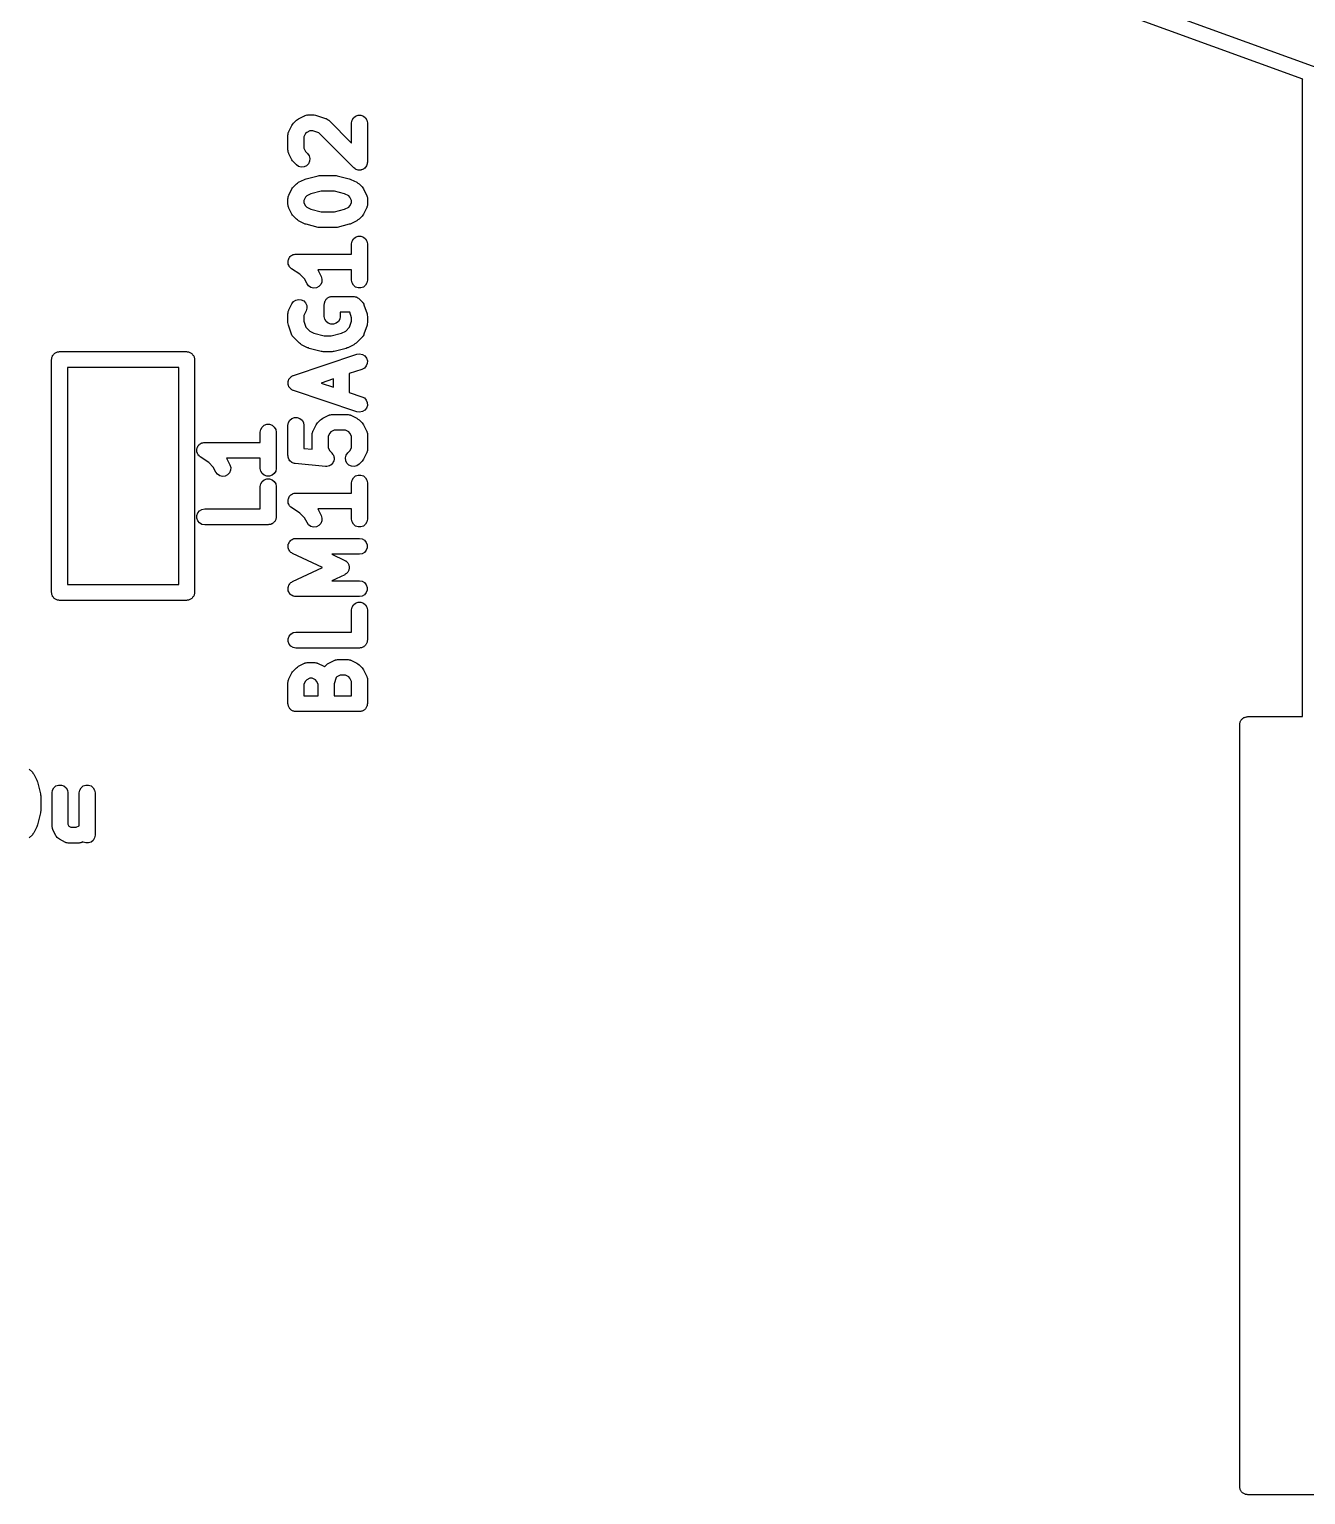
# Model space of a CAD drawing. Extents: x 103.2 to 159.1, y -150.7 to -109.
# Drawn here: x 127.15 to 139.21, y -150.5 to -136.66 of the extents above; entities that cross this region are included whole.
import ezdxf

# ---------------------------------------------------------------- set-up
doc = ezdxf.new("R2010")
doc.units = 0
doc.header["$MEASUREMENT"] = 0
doc.layers.add('BLACK', color=7, linetype='CONTINUOUS')

msp = doc.modelspace()

# ---------------------------------------------------------------- linework, layer by layer
at = {"layer": 'Black'}
for p, q in [((136.466, -135.985), (139.451, -137.071)), ((139.179, -137.13), (136.392, -136.115)), ((139.177, -137.146), (139.178, -137.14)), ((139.177, -143.146), (139.177, -137.146)), ((139.178, -137.133), (139.179, -137.13)), ((139.178, -137.14), (139.178, -137.133)), ((129.604, -137.624), (129.633, -137.566)), ((129.633, -137.566), (129.64, -137.557)), ((129.64, -137.557), (129.647, -137.547)), ((129.647, -137.547), (129.676, -137.518)), ((129.676, -137.518), (129.685, -137.512)), ((129.685, -137.512), (129.695, -137.504)), ((129.695, -137.504), (129.752, -137.476)), ((129.752, -137.476), (129.756, -137.475)), ((129.756, -137.475), (129.76, -137.472)), ((129.76, -137.472), (129.769, -137.471)), ((129.769, -137.471), (129.777, -137.468)), ((129.777, -137.468), (129.781, -137.469)), ((129.781, -137.469), (129.786, -137.468)), ((129.786, -137.468), (129.843, -137.468)), ((129.843, -137.468), (129.855, -137.47)), ((129.855, -137.47), (129.867, -137.472)), ((129.867, -137.472), (129.952, -137.5)), ((129.952, -137.5), (129.956, -137.502)), ((129.956, -137.502), (129.96, -137.503)), ((129.96, -137.503), (129.967, -137.508)), ((129.967, -137.508), (129.975, -137.513)), ((129.975, -137.513), (129.978, -137.516)), ((129.978, -137.516), (129.982, -137.518)), ((129.982, -137.518), (130.196, -137.733)), ((130.196, -137.543), (130.201, -137.517)), ((130.196, -137.733), (130.196, -137.543)), ((130.201, -137.517), (130.214, -137.495)), ((130.214, -137.495), (130.234, -137.478)), ((130.234, -137.478), (130.258, -137.469)), ((130.258, -137.469), (130.284, -137.469)), ((130.284, -137.469), (130.309, -137.478)), ((130.309, -137.478), (130.329, -137.495)), ((130.329, -137.495), (130.342, -137.517)), ((130.342, -137.517), (130.346, -137.543)), ((130.346, -137.543), (130.346, -137.914)), ((129.596, -137.657), (129.597, -137.653)), ((129.596, -137.8), (129.596, -137.657)), ((129.597, -137.649), (129.599, -137.64)), ((129.597, -137.653), (129.597, -137.649)), ((129.599, -137.64), (129.601, -137.631)), ((129.601, -137.631), (129.603, -137.628)), ((129.603, -137.628), (129.604, -137.624)), ((129.762, -137.644), (129.746, -137.675)), ((129.746, -137.675), (129.746, -137.782)), ((129.773, -137.633), (129.762, -137.644)), ((129.803, -137.618), (129.773, -137.633)), ((129.831, -137.618), (129.803, -137.618)), ((129.888, -137.637), (129.831, -137.618)), ((130.218, -137.967), (129.888, -137.637)), ((129.597, -137.804), (129.596, -137.8)), ((129.597, -137.809), (129.597, -137.804)), ((129.599, -137.817), (129.597, -137.809)), ((129.601, -137.826), (129.599, -137.817)), ((129.603, -137.829), (129.601, -137.826)), ((129.604, -137.834), (129.603, -137.829)), ((129.633, -137.891), (129.604, -137.834)), ((129.746, -137.782), (129.762, -137.813)), ((129.762, -137.813), (129.782, -137.833)), ((129.782, -137.833), (129.797, -137.854)), ((129.797, -137.854), (129.803, -137.879)), ((129.64, -137.9), (129.633, -137.891)), ((129.647, -137.91), (129.64, -137.9)), ((129.676, -137.939), (129.647, -137.91)), ((129.697, -137.954), (129.676, -137.939)), ((129.722, -137.96), (129.697, -137.954)), ((129.748, -137.958), (129.722, -137.96)), ((129.772, -137.947), (129.748, -137.958)), ((129.79, -137.929), (129.772, -137.947)), ((129.801, -137.905), (129.79, -137.929)), ((129.803, -137.879), (129.801, -137.905)), ((130.226, -137.973), (130.218, -137.967)), ((130.234, -137.979), (130.226, -137.973)), ((130.237, -137.98), (130.234, -137.979)), ((130.24, -137.982), (130.237, -137.98)), ((130.249, -137.985), (130.24, -137.982)), ((130.258, -137.988), (130.249, -137.985)), ((130.262, -137.988), (130.258, -137.988)), ((130.265, -137.989), (130.262, -137.988)), ((130.275, -137.988), (130.265, -137.989)), ((130.284, -137.988), (130.275, -137.988)), ((130.288, -137.987), (130.284, -137.988)), ((130.291, -137.987), (130.288, -137.987)), ((130.3, -137.983), (130.291, -137.987)), ((130.309, -137.979), (130.3, -137.983)), ((130.311, -137.977), (130.309, -137.979)), ((130.314, -137.976), (130.311, -137.977)), ((130.321, -137.969), (130.314, -137.976)), ((130.329, -137.962), (130.321, -137.969)), ((130.331, -137.96), (130.329, -137.962)), ((130.333, -137.957), (130.331, -137.96)), ((130.337, -137.948), (130.333, -137.957)), ((130.342, -137.94), (130.337, -137.948)), ((130.344, -137.934), (130.342, -137.937)), ((130.342, -137.937), (130.342, -137.94)), ((130.345, -137.924), (130.344, -137.934)), ((130.346, -137.914), (130.345, -137.924)), ((129.647, -138.147), (129.676, -138.118)), ((129.676, -138.118), (129.685, -138.112)), ((129.685, -138.112), (129.695, -138.104)), ((129.695, -138.104), (129.752, -138.076)), ((129.752, -138.076), (129.76, -138.073)), ((129.76, -138.073), (129.768, -138.07)), ((129.768, -138.07), (129.882, -138.042)), ((129.882, -138.042), (129.891, -138.041)), ((129.891, -138.041), (129.9, -138.039)), ((129.9, -138.039), (130.043, -138.039)), ((130.043, -138.039), (130.052, -138.041)), ((130.052, -138.041), (130.061, -138.042)), ((130.061, -138.042), (130.175, -138.07)), ((130.175, -138.07), (130.183, -138.073)), ((130.183, -138.073), (130.191, -138.076)), ((130.191, -138.076), (130.248, -138.104)), ((130.248, -138.104), (130.257, -138.112)), ((130.257, -138.112), (130.267, -138.118)), ((130.267, -138.118), (130.296, -138.147)), ((129.596, -138.257), (129.597, -138.253)), ((129.596, -138.314), (129.596, -138.257)), ((129.597, -138.249), (129.599, -138.24)), ((129.597, -138.253), (129.597, -138.249)), ((129.599, -138.24), (129.601, -138.231)), ((129.601, -138.231), (129.603, -138.228)), ((129.603, -138.228), (129.604, -138.224)), ((129.604, -138.224), (129.633, -138.166)), ((129.633, -138.166), (129.64, -138.157)), ((129.64, -138.157), (129.647, -138.147)), ((129.762, -138.244), (129.746, -138.275)), ((129.746, -138.275), (129.746, -138.297)), ((129.773, -138.233), (129.762, -138.244)), ((129.812, -138.214), (129.773, -138.233)), ((129.909, -138.189), (129.812, -138.214)), ((130.034, -138.189), (129.909, -138.189)), ((130.131, -138.214), (130.034, -138.189)), ((130.17, -138.233), (130.131, -138.214)), ((130.181, -138.244), (130.17, -138.233)), ((130.196, -138.275), (130.181, -138.244)), ((130.196, -138.297), (130.196, -138.275)), ((130.296, -138.147), (130.303, -138.157)), ((130.303, -138.157), (130.31, -138.166)), ((130.31, -138.166), (130.339, -138.224)), ((130.339, -138.224), (130.34, -138.228)), ((130.34, -138.228), (130.342, -138.231)), ((130.342, -138.231), (130.343, -138.24)), ((130.343, -138.24), (130.346, -138.249)), ((130.346, -138.249), (130.346, -138.253)), ((130.346, -138.253), (130.346, -138.257)), ((130.346, -138.257), (130.346, -138.314)), ((129.597, -138.319), (129.596, -138.314)), ((129.597, -138.323), (129.597, -138.319)), ((129.599, -138.331), (129.597, -138.323)), ((129.601, -138.34), (129.599, -138.331)), ((129.603, -138.344), (129.601, -138.34)), ((129.604, -138.348), (129.603, -138.344)), ((129.633, -138.405), (129.604, -138.348)), ((129.64, -138.415), (129.633, -138.405)), ((129.647, -138.424), (129.64, -138.415)), ((129.746, -138.297), (129.762, -138.327)), ((129.762, -138.327), (129.773, -138.338)), ((129.773, -138.338), (129.812, -138.358)), ((129.812, -138.358), (129.909, -138.382)), ((129.909, -138.382), (130.034, -138.382)), ((130.034, -138.382), (130.131, -138.358)), ((130.131, -138.358), (130.17, -138.338)), ((130.17, -138.338), (130.181, -138.327)), ((130.181, -138.327), (130.196, -138.297)), ((130.303, -138.415), (130.296, -138.424)), ((130.31, -138.405), (130.303, -138.415)), ((130.339, -138.348), (130.31, -138.405)), ((130.34, -138.344), (130.339, -138.348)), ((130.342, -138.34), (130.34, -138.344)), ((130.343, -138.331), (130.342, -138.34)), ((130.346, -138.323), (130.343, -138.331)), ((130.346, -138.314), (130.346, -138.319)), ((130.346, -138.319), (130.346, -138.323)), ((129.676, -138.453), (129.647, -138.424)), ((129.685, -138.46), (129.676, -138.453)), ((129.695, -138.467), (129.685, -138.46)), ((129.752, -138.496), (129.695, -138.467)), ((129.76, -138.498), (129.752, -138.496)), ((129.768, -138.501), (129.76, -138.498)), ((129.882, -138.53), (129.768, -138.501)), ((129.891, -138.531), (129.882, -138.53)), ((129.9, -138.532), (129.891, -138.531)), ((130.043, -138.532), (129.9, -138.532)), ((130.052, -138.531), (130.043, -138.532)), ((130.061, -138.53), (130.052, -138.531)), ((130.175, -138.501), (130.061, -138.53)), ((130.183, -138.498), (130.175, -138.501)), ((130.191, -138.496), (130.183, -138.498)), ((130.248, -138.467), (130.191, -138.496)), ((130.257, -138.46), (130.248, -138.467)), ((130.267, -138.453), (130.257, -138.46)), ((130.296, -138.424), (130.267, -138.453)), ((130.196, -138.686), (130.201, -138.66)), ((130.196, -138.782), (130.196, -138.686)), ((130.201, -138.66), (130.214, -138.638)), ((130.214, -138.638), (130.234, -138.621)), ((130.234, -138.621), (130.258, -138.612)), ((130.258, -138.612), (130.284, -138.612)), ((130.284, -138.612), (130.309, -138.621)), ((130.309, -138.621), (130.329, -138.638)), ((130.329, -138.638), (130.342, -138.66)), ((130.342, -138.66), (130.346, -138.686)), ((130.346, -138.686), (130.346, -139.029)), ((129.598, -138.844), (129.601, -138.836)), ((129.601, -138.836), (129.603, -138.827)), ((129.603, -138.827), (129.605, -138.824)), ((129.605, -138.824), (129.606, -138.82)), ((129.606, -138.82), (129.612, -138.813)), ((129.612, -138.813), (129.617, -138.805)), ((129.617, -138.805), (129.621, -138.803)), ((129.621, -138.803), (129.623, -138.8)), ((129.623, -138.8), (129.631, -138.795)), ((129.631, -138.795), (129.638, -138.79)), ((129.638, -138.79), (129.642, -138.789)), ((129.642, -138.789), (129.646, -138.787)), ((129.646, -138.787), (129.655, -138.785)), ((129.655, -138.785), (129.663, -138.783)), ((129.663, -138.783), (129.667, -138.783)), ((129.667, -138.783), (129.671, -138.782)), ((129.671, -138.782), (130.196, -138.782)), ((129.597, -138.852), (129.598, -138.848)), ((129.598, -138.861), (129.597, -138.852)), ((129.598, -138.848), (129.598, -138.844)), ((129.598, -138.87), (129.598, -138.861)), ((129.599, -138.874), (129.598, -138.87)), ((129.599, -138.878), (129.599, -138.874)), ((129.603, -138.886), (129.599, -138.878)), ((129.606, -138.895), (129.603, -138.886)), ((129.609, -138.898), (129.606, -138.895)), ((129.611, -138.902), (129.609, -138.898)), ((129.617, -138.908), (129.611, -138.902)), ((129.623, -138.915), (129.617, -138.908)), ((129.627, -138.917), (129.623, -138.915)), ((129.63, -138.92), (129.627, -138.917)), ((129.709, -138.973), (129.63, -138.92)), ((129.753, -139.016), (129.709, -138.973)), ((130.196, -138.932), (129.877, -138.932)), ((129.877, -138.932), (129.881, -138.938)), ((129.881, -138.938), (129.91, -138.995)), ((130.196, -139.029), (130.196, -138.932)), ((129.776, -139.062), (129.753, -139.016)), ((129.791, -139.083), (129.776, -139.062)), ((129.813, -139.097), (129.791, -139.083)), ((129.838, -139.103), (129.813, -139.097)), ((129.864, -139.1), (129.838, -139.103)), ((129.888, -139.089), (129.864, -139.1)), ((129.905, -139.07), (129.888, -139.089)), ((129.916, -139.046), (129.905, -139.07)), ((129.91, -138.995), (129.917, -139.02)), ((129.917, -139.02), (129.916, -139.046)), ((130.201, -139.054), (130.196, -139.029)), ((130.214, -139.077), (130.201, -139.054)), ((130.234, -139.094), (130.214, -139.077)), ((130.258, -139.102), (130.234, -139.094)), ((130.284, -139.102), (130.258, -139.102)), ((130.309, -139.094), (130.284, -139.102)), ((130.329, -139.077), (130.309, -139.094)), ((130.342, -139.054), (130.329, -139.077)), ((130.346, -139.029), (130.342, -139.054)), ((129.604, -139.309), (129.633, -139.252)), ((129.633, -139.252), (129.648, -139.231)), ((129.648, -139.231), (129.67, -139.217)), ((129.67, -139.217), (129.696, -139.211)), ((129.696, -139.211), (129.721, -139.214)), ((129.721, -139.214), (129.745, -139.225)), ((129.745, -139.225), (129.763, -139.244)), ((129.763, -139.244), (129.773, -139.268)), ((129.939, -139.257), (129.94, -139.251)), ((129.94, -139.244), (129.943, -139.238)), ((129.94, -139.251), (129.94, -139.244)), ((129.943, -139.238), (129.944, -139.231)), ((129.944, -139.231), (129.947, -139.226)), ((129.947, -139.226), (129.949, -139.22)), ((129.949, -139.22), (129.954, -139.215)), ((129.954, -139.215), (129.957, -139.209)), ((129.957, -139.209), (129.962, -139.205)), ((129.962, -139.205), (129.966, -139.2)), ((129.966, -139.2), (129.972, -139.196)), ((129.972, -139.196), (129.977, -139.192)), ((129.977, -139.192), (129.983, -139.19)), ((129.983, -139.19), (129.989, -139.187)), ((129.989, -139.187), (129.995, -139.186)), ((129.995, -139.186), (130.001, -139.183)), ((130.001, -139.183), (130.008, -139.183)), ((130.008, -139.183), (130.014, -139.182)), ((130.014, -139.182), (130.214, -139.182)), ((130.214, -139.182), (130.218, -139.183)), ((130.218, -139.183), (130.221, -139.182)), ((130.221, -139.182), (130.23, -139.185)), ((130.23, -139.185), (130.24, -139.187)), ((130.24, -139.187), (130.243, -139.188)), ((130.243, -139.188), (130.246, -139.189)), ((130.246, -139.189), (130.254, -139.195)), ((130.254, -139.195), (130.262, -139.2)), ((130.262, -139.2), (130.265, -139.202)), ((130.265, -139.202), (130.267, -139.204)), ((130.267, -139.204), (130.296, -139.233)), ((130.296, -139.233), (130.298, -139.236)), ((130.298, -139.236), (130.302, -139.239)), ((130.302, -139.239), (130.306, -139.247)), ((130.306, -139.247), (130.311, -139.254)), ((129.596, -139.343), (129.597, -139.339)), ((129.596, -139.429), (129.596, -139.343)), ((129.597, -139.334), (129.599, -139.326)), ((129.597, -139.339), (129.597, -139.334)), ((129.599, -139.326), (129.601, -139.317)), ((129.601, -139.317), (129.603, -139.313)), ((129.603, -139.313), (129.604, -139.309)), ((129.767, -139.319), (129.746, -139.361)), ((129.746, -139.361), (129.746, -139.416)), ((129.775, -139.294), (129.767, -139.319)), ((129.773, -139.268), (129.775, -139.294)), ((129.939, -139.371), (129.939, -139.257)), ((129.944, -139.397), (129.939, -139.371)), ((130.089, -139.371), (130.085, -139.397)), ((130.179, -139.332), (130.089, -139.332)), ((130.089, -139.332), (130.089, -139.371)), ((130.196, -139.384), (130.179, -139.332)), ((130.196, -139.416), (130.196, -139.384)), ((130.311, -139.254), (130.312, -139.258)), ((130.312, -139.258), (130.314, -139.262)), ((130.314, -139.262), (130.343, -139.348)), ((130.343, -139.348), (130.344, -139.36)), ((130.344, -139.36), (130.346, -139.371)), ((130.346, -139.371), (130.346, -139.429)), ((129.599, -139.44), (129.596, -139.429)), ((129.6, -139.452), (129.599, -139.44)), ((129.629, -139.538), (129.6, -139.452)), ((129.746, -139.416), (129.766, -139.474)), ((129.766, -139.474), (129.802, -139.51)), ((129.802, -139.51), (129.84, -139.529)), ((129.84, -139.529), (129.938, -139.554)), ((129.957, -139.42), (129.944, -139.397)), ((129.977, -139.436), (129.957, -139.42)), ((130.001, -139.445), (129.977, -139.436)), ((130.027, -139.445), (130.001, -139.445)), ((130.005, -139.554), (130.102, -139.529)), ((130.052, -139.436), (130.027, -139.445)), ((130.072, -139.42), (130.052, -139.436)), ((130.085, -139.397), (130.072, -139.42)), ((130.102, -139.529), (130.141, -139.51)), ((130.141, -139.51), (130.177, -139.474)), ((130.177, -139.474), (130.196, -139.416)), ((130.343, -139.452), (130.314, -139.538)), ((130.344, -139.44), (130.343, -139.452)), ((130.346, -139.429), (130.344, -139.44)), ((129.631, -139.542), (129.629, -139.538)), ((129.632, -139.546), (129.631, -139.542)), ((129.637, -139.553), (129.632, -139.546)), ((129.641, -139.561), (129.637, -139.553)), ((129.644, -139.564), (129.641, -139.561)), ((129.647, -139.567), (129.644, -139.564)), ((129.704, -139.624), (129.647, -139.567)), ((129.714, -139.631), (129.704, -139.624)), ((129.724, -139.639), (129.714, -139.631)), ((129.781, -139.667), (129.724, -139.639)), ((129.789, -139.669), (129.781, -139.667)), ((129.938, -139.554), (130.005, -139.554)), ((130.162, -139.667), (130.154, -139.669)), ((130.219, -139.639), (130.162, -139.667)), ((130.229, -139.631), (130.219, -139.639)), ((130.239, -139.624), (130.229, -139.631)), ((130.296, -139.567), (130.239, -139.624)), ((130.298, -139.564), (130.296, -139.567)), ((130.302, -139.561), (130.298, -139.564)), ((130.306, -139.553), (130.302, -139.561)), ((130.311, -139.546), (130.306, -139.553)), ((130.312, -139.542), (130.311, -139.546)), ((130.314, -139.538), (130.312, -139.542)), ((127.363, -139.778), (127.365, -139.772)), ((127.363, -141.978), (127.363, -139.778)), ((127.365, -139.765), (127.367, -139.759)), ((127.365, -139.772), (127.365, -139.765)), ((127.367, -139.759), (127.368, -139.753)), ((127.368, -139.753), (127.371, -139.747)), ((127.371, -139.747), (127.374, -139.741)), ((127.374, -139.741), (127.378, -139.736)), ((127.378, -139.736), (127.381, -139.73)), ((127.381, -139.73), (127.386, -139.726)), ((127.386, -139.726), (127.39, -139.721)), ((127.39, -139.721), (127.396, -139.718)), ((127.396, -139.718), (127.401, -139.714)), ((127.401, -139.714), (127.407, -139.711)), ((127.407, -139.711), (127.413, -139.708)), ((127.413, -139.708), (127.419, -139.707)), ((127.419, -139.707), (127.425, -139.705)), ((127.425, -139.705), (127.432, -139.705)), ((127.432, -139.705), (127.438, -139.703)), ((127.438, -139.703), (128.638, -139.703)), ((128.638, -139.703), (128.645, -139.705)), ((128.645, -139.705), (128.652, -139.705)), ((128.652, -139.705), (128.658, -139.707)), ((128.658, -139.707), (128.664, -139.708)), ((128.664, -139.708), (128.67, -139.711)), ((128.67, -139.711), (128.676, -139.714)), ((128.676, -139.714), (128.681, -139.718)), ((128.681, -139.718), (128.687, -139.721)), ((128.687, -139.721), (128.691, -139.726)), ((128.691, -139.726), (128.696, -139.73)), ((128.696, -139.73), (128.699, -139.736)), ((128.699, -139.736), (128.703, -139.741)), ((128.703, -139.741), (128.706, -139.747)), ((128.706, -139.747), (128.709, -139.753)), ((128.709, -139.753), (128.71, -139.759)), ((128.71, -139.759), (128.712, -139.765)), ((128.712, -139.765), (128.712, -139.772)), ((128.712, -139.772), (128.713, -139.778)), ((128.713, -139.778), (128.713, -141.978)), ((129.648, -139.929), (130.248, -139.729)), ((129.796, -139.673), (129.789, -139.669)), ((129.91, -139.701), (129.796, -139.673)), ((129.92, -139.702), (129.91, -139.701)), ((129.929, -139.704), (129.92, -139.702)), ((130.014, -139.704), (129.929, -139.704)), ((130.023, -139.702), (130.014, -139.704)), ((130.032, -139.701), (130.023, -139.702)), ((130.147, -139.673), (130.032, -139.701)), ((130.154, -139.669), (130.147, -139.673)), ((130.248, -139.729), (130.273, -139.725)), ((130.273, -139.725), (130.299, -139.73)), ((130.299, -139.73), (130.321, -139.744)), ((130.321, -139.744), (130.337, -139.764)), ((130.337, -139.764), (130.346, -139.789)), ((130.346, -139.789), (130.345, -139.815)), ((127.513, -139.853), (127.513, -141.903)), ((128.564, -139.853), (127.513, -139.853)), ((128.564, -141.903), (128.564, -139.853)), ((129.615, -139.953), (129.622, -139.944)), ((129.622, -139.944), (129.623, -139.943)), ((129.623, -139.943), (129.625, -139.941)), ((129.625, -139.941), (129.634, -139.936)), ((129.634, -139.936), (129.644, -139.93)), ((129.644, -139.93), (129.646, -139.93)), ((129.646, -139.93), (129.648, -139.929)), ((130.295, -139.871), (130.175, -139.911)), ((130.175, -139.911), (130.175, -140.089)), ((130.318, -139.859), (130.295, -139.871)), ((130.335, -139.839), (130.318, -139.859)), ((130.345, -139.815), (130.335, -139.839)), ((129.597, -139.989), (129.598, -139.987)), ((129.598, -140), (129.597, -139.989)), ((129.597, -140.011), (129.598, -140)), ((129.598, -140.013), (129.597, -140.011)), ((129.598, -139.985), (129.602, -139.975)), ((129.598, -139.987), (129.598, -139.985)), ((129.598, -140.015), (129.598, -140.013)), ((129.602, -140.025), (129.598, -140.015)), ((129.602, -139.975), (129.605, -139.964)), ((129.605, -140.036), (129.602, -140.025)), ((129.605, -139.964), (129.607, -139.963)), ((129.607, -140.037), (129.605, -140.036)), ((129.607, -139.963), (129.608, -139.961)), ((129.608, -140.039), (129.607, -140.037)), ((129.608, -139.961), (129.615, -139.953)), ((129.615, -140.047), (129.608, -140.039)), ((129.622, -140.056), (129.615, -140.047)), ((129.623, -140.057), (129.622, -140.056)), ((129.625, -140.059), (129.623, -140.057)), ((129.634, -140.064), (129.625, -140.059)), ((129.644, -140.07), (129.634, -140.064)), ((129.646, -140.07), (129.644, -140.07)), ((129.648, -140.071), (129.646, -140.07)), ((130.248, -140.271), (129.648, -140.071)), ((130.025, -139.961), (129.909, -140)), ((129.909, -140), (130.025, -140.039)), ((130.025, -140.039), (130.025, -139.961)), ((130.175, -140.089), (130.295, -140.129)), ((130.295, -140.129), (130.318, -140.141)), ((130.318, -140.141), (130.335, -140.161)), ((130.335, -140.161), (130.345, -140.185)), ((130.346, -140.211), (130.337, -140.236)), ((130.345, -140.185), (130.346, -140.211)), ((129.601, -140.374), (129.614, -140.352)), ((129.614, -140.352), (129.634, -140.335)), ((129.634, -140.335), (129.658, -140.326)), ((129.658, -140.326), (129.684, -140.326)), ((129.684, -140.326), (129.709, -140.335)), ((129.709, -140.335), (129.729, -140.352)), ((129.729, -140.352), (129.742, -140.374)), ((129.876, -140.376), (129.904, -140.347)), ((129.904, -140.347), (129.914, -140.34)), ((129.914, -140.34), (129.924, -140.333)), ((129.924, -140.333), (129.981, -140.304)), ((129.981, -140.304), (129.985, -140.303)), ((129.985, -140.303), (129.989, -140.301)), ((129.989, -140.301), (129.997, -140.299)), ((129.997, -140.299), (130.006, -140.297)), ((130.006, -140.297), (130.01, -140.297)), ((130.01, -140.297), (130.014, -140.296)), ((130.014, -140.296), (130.157, -140.296)), ((130.157, -140.296), (130.161, -140.297)), ((130.161, -140.297), (130.166, -140.297)), ((130.166, -140.297), (130.174, -140.299)), ((130.174, -140.299), (130.183, -140.301)), ((130.183, -140.301), (130.187, -140.303)), ((130.187, -140.303), (130.191, -140.304)), ((130.191, -140.304), (130.248, -140.333)), ((130.273, -140.275), (130.248, -140.271)), ((130.248, -140.333), (130.257, -140.34)), ((130.257, -140.34), (130.267, -140.347)), ((130.267, -140.347), (130.296, -140.376)), ((130.299, -140.27), (130.273, -140.275)), ((130.321, -140.256), (130.299, -140.27)), ((130.337, -140.236), (130.321, -140.256)), ((129.335, -140.464), (129.339, -140.439)), ((129.335, -140.561), (129.335, -140.464)), ((129.339, -140.439), (129.352, -140.416)), ((129.352, -140.416), (129.372, -140.399)), ((129.372, -140.399), (129.397, -140.39)), ((129.397, -140.39), (129.423, -140.39)), ((129.423, -140.39), (129.447, -140.399)), ((129.447, -140.399), (129.467, -140.416)), ((129.467, -140.416), (129.48, -140.439)), ((129.48, -140.439), (129.485, -140.464)), ((129.485, -140.464), (129.485, -140.807)), ((129.596, -140.4), (129.601, -140.374)), ((129.596, -140.686), (129.596, -140.4)), ((129.742, -140.374), (129.746, -140.4)), ((129.746, -140.4), (129.746, -140.618)), ((129.825, -140.477), (129.828, -140.469)), ((129.826, -140.481), (129.825, -140.477)), ((129.825, -140.486), (129.826, -140.481)), ((129.825, -140.626), (129.825, -140.486)), ((129.828, -140.469), (129.83, -140.46)), ((129.83, -140.46), (129.832, -140.456)), ((129.832, -140.456), (129.833, -140.452)), ((129.833, -140.452), (129.861, -140.395)), ((129.861, -140.395), (129.869, -140.385)), ((129.869, -140.385), (129.876, -140.376)), ((129.99, -140.473), (129.975, -140.503)), ((130.002, -140.462), (129.99, -140.473)), ((130.032, -140.446), (130.002, -140.462)), ((130.139, -140.446), (130.032, -140.446)), ((130.17, -140.462), (130.139, -140.446)), ((130.181, -140.473), (130.17, -140.462)), ((130.196, -140.503), (130.181, -140.473)), ((130.296, -140.376), (130.303, -140.385)), ((130.303, -140.385), (130.31, -140.395)), ((130.31, -140.395), (130.339, -140.452)), ((130.339, -140.452), (130.34, -140.456)), ((130.34, -140.456), (130.342, -140.46)), ((130.342, -140.46), (130.343, -140.469)), ((130.343, -140.469), (130.346, -140.477)), ((130.346, -140.477), (130.346, -140.481)), ((130.346, -140.481), (130.346, -140.486)), ((130.346, -140.486), (130.346, -140.629)), ((128.735, -140.631), (128.736, -140.627)), ((128.736, -140.64), (128.735, -140.631)), ((128.736, -140.623), (128.739, -140.614)), ((128.736, -140.627), (128.736, -140.623)), ((128.739, -140.614), (128.741, -140.606)), ((128.741, -140.606), (128.744, -140.602)), ((128.744, -140.602), (128.745, -140.598)), ((128.745, -140.598), (128.751, -140.591)), ((128.751, -140.591), (128.756, -140.584)), ((128.756, -140.584), (128.759, -140.581)), ((128.759, -140.581), (128.762, -140.578)), ((128.762, -140.578), (128.769, -140.574)), ((128.769, -140.574), (128.777, -140.568)), ((128.777, -140.568), (128.781, -140.567)), ((128.781, -140.567), (128.784, -140.565)), ((128.784, -140.565), (128.793, -140.564)), ((128.793, -140.564), (128.802, -140.561)), ((128.802, -140.561), (128.806, -140.561)), ((128.806, -140.561), (128.81, -140.561)), ((128.81, -140.561), (129.335, -140.561)), ((129.746, -140.618), (129.825, -140.626)), ((129.975, -140.503), (129.975, -140.611)), ((129.975, -140.611), (129.99, -140.641)), ((130.181, -140.641), (130.196, -140.611)), ((130.196, -140.611), (130.196, -140.503)), ((130.346, -140.629), (130.346, -140.633)), ((130.346, -140.633), (130.346, -140.637)), ((128.736, -140.649), (128.736, -140.64)), ((128.737, -140.653), (128.736, -140.649)), ((128.738, -140.657), (128.737, -140.653)), ((128.742, -140.665), (128.738, -140.657)), ((128.745, -140.673), (128.742, -140.665)), ((128.748, -140.676), (128.745, -140.673)), ((128.749, -140.68), (128.748, -140.676)), ((128.756, -140.686), (128.749, -140.68)), ((128.762, -140.693), (128.756, -140.686)), ((128.765, -140.695), (128.762, -140.693)), ((128.768, -140.698), (128.765, -140.695)), ((128.848, -140.751), (128.768, -140.698)), ((128.891, -140.794), (128.848, -140.751)), ((129.335, -140.711), (129.016, -140.711)), ((129.016, -140.711), (129.02, -140.716)), ((129.02, -140.716), (129.048, -140.774)), ((129.048, -140.774), (129.056, -140.798)), ((129.335, -140.807), (129.335, -140.711)), ((129.597, -140.689), (129.596, -140.686)), ((129.597, -140.691), (129.597, -140.689)), ((129.599, -140.701), (129.597, -140.691)), ((129.601, -140.711), (129.599, -140.701)), ((129.602, -140.714), (129.601, -140.711)), ((129.603, -140.717), (129.602, -140.714)), ((129.609, -140.725), (129.603, -140.717)), ((129.614, -140.734), (129.609, -140.725)), ((129.616, -140.736), (129.614, -140.734)), ((129.618, -140.738), (129.616, -140.736)), ((129.626, -140.744), (129.618, -140.738)), ((129.634, -140.751), (129.626, -140.744)), ((129.637, -140.752), (129.634, -140.751)), ((129.639, -140.753), (129.637, -140.752)), ((129.649, -140.756), (129.639, -140.753)), ((129.658, -140.76), (129.649, -140.756)), ((129.661, -140.76), (129.658, -140.76)), ((129.664, -140.76), (129.661, -140.76)), ((129.95, -140.789), (129.664, -140.76)), ((129.99, -140.641), (130.01, -140.661)), ((130.009, -140.767), (130, -140.776)), ((130.018, -140.758), (130.009, -140.767)), ((130.01, -140.661), (130.01, -140.662)), ((130.01, -140.662), (130.011, -140.662)), ((130.011, -140.662), (130.018, -140.672)), ((130.018, -140.672), (130.025, -140.683)), ((130.019, -140.757), (130.018, -140.758)), ((130.018, -140.758), (130.018, -140.758)), ((130.024, -140.746), (130.019, -140.757)), ((130.029, -140.735), (130.024, -140.746)), ((130.025, -140.683), (130.025, -140.683)), ((130.025, -140.683), (130.026, -140.683)), ((130.026, -140.683), (130.029, -140.696)), ((130.029, -140.696), (130.032, -140.708)), ((130.03, -140.734), (130.029, -140.734)), ((130.029, -140.734), (130.029, -140.735)), ((130.031, -140.721), (130.03, -140.734)), ((130.032, -140.709), (130.031, -140.721)), ((130.032, -140.708), (130.032, -140.708)), ((130.032, -140.708), (130.032, -140.709)), ((130.14, -140.708), (130.146, -140.683)), ((130.142, -140.734), (130.14, -140.708)), ((130.153, -140.757), (130.142, -140.734)), ((130.146, -140.683), (130.161, -140.661)), ((130.171, -140.776), (130.153, -140.757)), ((130.161, -140.661), (130.181, -140.641)), ((130.267, -140.767), (130.246, -140.782)), ((130.296, -140.739), (130.267, -140.767)), ((130.303, -140.729), (130.296, -140.739)), ((130.31, -140.719), (130.303, -140.729)), ((130.339, -140.662), (130.31, -140.719)), ((130.34, -140.658), (130.339, -140.662)), ((130.342, -140.654), (130.34, -140.658)), ((130.343, -140.646), (130.342, -140.654)), ((130.346, -140.637), (130.343, -140.646)), ((128.914, -140.841), (128.891, -140.794)), ((128.93, -140.862), (128.914, -140.841)), ((128.952, -140.876), (128.93, -140.862)), ((128.977, -140.882), (128.952, -140.876)), ((129.003, -140.879), (128.977, -140.882)), ((129.026, -140.867), (129.003, -140.879)), ((129.044, -140.848), (129.026, -140.867)), ((129.054, -140.824), (129.044, -140.848)), ((129.056, -140.798), (129.054, -140.824)), ((129.339, -140.833), (129.335, -140.807)), ((129.352, -140.855), (129.339, -140.833)), ((129.372, -140.872), (129.352, -140.855)), ((129.397, -140.881), (129.372, -140.872)), ((129.372, -140.914), (129.397, -140.905)), ((129.423, -140.881), (129.397, -140.881)), ((129.397, -140.905), (129.423, -140.905)), ((129.447, -140.872), (129.423, -140.881)), ((129.423, -140.905), (129.447, -140.914)), ((129.467, -140.855), (129.447, -140.872)), ((129.48, -140.833), (129.467, -140.855)), ((129.485, -140.807), (129.48, -140.833)), ((129.951, -140.789), (129.95, -140.789)), ((129.95, -140.789), (129.95, -140.789)), ((129.963, -140.788), (129.951, -140.789)), ((129.976, -140.787), (129.963, -140.788)), ((129.977, -140.787), (129.976, -140.787)), ((129.976, -140.787), (129.976, -140.787)), ((129.988, -140.781), (129.977, -140.787)), ((129.999, -140.776), (129.988, -140.781)), ((130, -140.776), (129.999, -140.776)), ((130, -140.776), (130, -140.776)), ((130.195, -140.787), (130.171, -140.776)), ((130.221, -140.789), (130.195, -140.787)), ((130.201, -140.917), (130.214, -140.895)), ((130.214, -140.895), (130.234, -140.878)), ((130.246, -140.782), (130.221, -140.789)), ((130.234, -140.878), (130.258, -140.869)), ((130.258, -140.869), (130.284, -140.869)), ((130.284, -140.869), (130.309, -140.878)), ((130.309, -140.878), (130.329, -140.895)), ((130.329, -140.895), (130.342, -140.917)), ((129.335, -140.978), (129.339, -140.953)), ((129.335, -141.189), (129.335, -140.978)), ((129.339, -140.953), (129.352, -140.93)), ((129.352, -140.93), (129.372, -140.914)), ((129.447, -140.914), (129.467, -140.93)), ((129.467, -140.93), (129.48, -140.953)), ((129.48, -140.953), (129.485, -140.978)), ((129.485, -140.978), (129.485, -141.264)), ((129.631, -141.052), (129.638, -141.047)), ((129.638, -141.047), (129.642, -141.046)), ((129.642, -141.046), (129.646, -141.044)), ((129.646, -141.044), (129.655, -141.042)), ((129.655, -141.042), (129.663, -141.04)), ((129.663, -141.04), (129.667, -141.04)), ((129.667, -141.04), (129.671, -141.039)), ((129.671, -141.039), (130.196, -141.039)), ((130.196, -140.943), (130.201, -140.917)), ((130.196, -141.039), (130.196, -140.943)), ((130.342, -140.917), (130.346, -140.943)), ((130.346, -140.943), (130.346, -141.286)), ((128.784, -141.194), (128.81, -141.189)), ((128.81, -141.189), (129.335, -141.189)), ((129.597, -141.109), (129.598, -141.105)), ((129.598, -141.118), (129.597, -141.109)), ((129.598, -141.101), (129.601, -141.093)), ((129.598, -141.105), (129.598, -141.101)), ((129.598, -141.127), (129.598, -141.118)), ((129.599, -141.131), (129.598, -141.127)), ((129.599, -141.135), (129.599, -141.131)), ((129.603, -141.143), (129.599, -141.135)), ((129.601, -141.093), (129.603, -141.084)), ((129.603, -141.084), (129.605, -141.081)), ((129.606, -141.152), (129.603, -141.143)), ((129.605, -141.081), (129.606, -141.077)), ((129.606, -141.077), (129.612, -141.07)), ((129.609, -141.155), (129.606, -141.152)), ((129.611, -141.159), (129.609, -141.155)), ((129.617, -141.165), (129.611, -141.159)), ((129.612, -141.07), (129.617, -141.062)), ((129.617, -141.062), (129.621, -141.06)), ((129.623, -141.172), (129.617, -141.165)), ((129.621, -141.06), (129.623, -141.057)), ((129.623, -141.057), (129.631, -141.052)), ((129.627, -141.174), (129.623, -141.172)), ((129.63, -141.177), (129.627, -141.174)), ((129.709, -141.23), (129.63, -141.177)), ((130.196, -141.189), (129.877, -141.189)), ((129.877, -141.189), (129.881, -141.195)), ((130.196, -141.286), (130.196, -141.189)), ((128.736, -141.251), (128.745, -141.227)), ((128.736, -141.277), (128.736, -141.251)), ((128.745, -141.302), (128.736, -141.277)), ((128.745, -141.227), (128.762, -141.207)), ((128.762, -141.322), (128.745, -141.302)), ((128.762, -141.207), (128.784, -141.194)), ((128.784, -141.335), (128.762, -141.322)), ((129.452, -141.325), (129.447, -141.329)), ((129.458, -141.322), (129.452, -141.325)), ((129.462, -141.317), (129.458, -141.322)), ((129.467, -141.312), (129.462, -141.317)), ((129.471, -141.307), (129.467, -141.312)), ((129.475, -141.302), (129.471, -141.307)), ((129.477, -141.296), (129.475, -141.302)), ((129.48, -141.29), (129.477, -141.296)), ((129.482, -141.283), (129.48, -141.29)), ((129.484, -141.277), (129.482, -141.283)), ((129.485, -141.264), (129.484, -141.271)), ((129.484, -141.271), (129.484, -141.277)), ((129.753, -141.273), (129.709, -141.23)), ((129.776, -141.319), (129.753, -141.273)), ((129.791, -141.34), (129.776, -141.319)), ((129.881, -141.195), (129.91, -141.252)), ((129.905, -141.327), (129.888, -141.346)), ((129.916, -141.303), (129.905, -141.327)), ((129.91, -141.252), (129.917, -141.277)), ((129.917, -141.277), (129.916, -141.303)), ((130.201, -141.311), (130.196, -141.286)), ((130.214, -141.334), (130.201, -141.311)), ((130.342, -141.311), (130.329, -141.334)), ((130.346, -141.286), (130.342, -141.311)), ((128.81, -141.339), (128.784, -141.335)), ((129.41, -141.339), (128.81, -141.339)), ((129.416, -141.338), (129.41, -141.339)), ((129.423, -141.338), (129.416, -141.338)), ((129.429, -141.336), (129.423, -141.338)), ((129.436, -141.335), (129.429, -141.336)), ((129.441, -141.331), (129.436, -141.335)), ((129.447, -141.329), (129.441, -141.331)), ((129.813, -141.355), (129.791, -141.34)), ((129.838, -141.361), (129.813, -141.355)), ((129.864, -141.358), (129.838, -141.361)), ((129.888, -141.346), (129.864, -141.358)), ((130.234, -141.351), (130.214, -141.334)), ((130.258, -141.36), (130.234, -141.351)), ((130.284, -141.36), (130.258, -141.36)), ((130.309, -141.351), (130.284, -141.36)), ((130.329, -141.334), (130.309, -141.351)), ((129.597, -141.549), (129.598, -141.54)), ((129.598, -141.553), (129.597, -141.549)), ((129.598, -141.53), (129.599, -141.527)), ((129.598, -141.54), (129.598, -141.53)), ((129.598, -141.556), (129.598, -141.553)), ((129.601, -141.565), (129.598, -141.556)), ((129.599, -141.523), (129.603, -141.515)), ((129.599, -141.527), (129.599, -141.523)), ((129.603, -141.575), (129.601, -141.565)), ((129.603, -141.515), (129.606, -141.505)), ((129.605, -141.577), (129.603, -141.575)), ((129.606, -141.58), (129.605, -141.577)), ((129.606, -141.505), (129.609, -141.503)), ((129.613, -141.588), (129.606, -141.58)), ((129.609, -141.503), (129.61, -141.5)), ((129.61, -141.5), (129.617, -141.493)), ((129.618, -141.596), (129.613, -141.588)), ((129.617, -141.493), (129.623, -141.485)), ((129.621, -141.598), (129.618, -141.596)), ((129.623, -141.6), (129.621, -141.598)), ((129.623, -141.485), (129.626, -141.484)), ((129.632, -141.605), (129.623, -141.6)), ((129.626, -141.484), (129.628, -141.481)), ((129.628, -141.481), (129.637, -141.477)), ((129.64, -141.611), (129.632, -141.605)), ((129.637, -141.477), (129.646, -141.472)), ((129.646, -141.472), (129.649, -141.472)), ((129.649, -141.472), (129.652, -141.47)), ((129.652, -141.47), (129.662, -141.47)), ((129.662, -141.47), (129.671, -141.468)), ((129.671, -141.468), (130.271, -141.468)), ((130.271, -141.468), (130.297, -141.472)), ((130.297, -141.472), (130.32, -141.485)), ((130.32, -141.6), (130.297, -141.613)), ((130.32, -141.485), (130.336, -141.505)), ((130.336, -141.58), (130.32, -141.6)), ((130.336, -141.505), (130.345, -141.53)), ((130.345, -141.556), (130.336, -141.58)), ((130.345, -141.53), (130.345, -141.556)), ((129.923, -141.743), (129.64, -141.611)), ((129.64, -141.875), (129.923, -141.743)), ((130.271, -141.618), (130.009, -141.618)), ((130.009, -141.618), (130.132, -141.675)), ((130.132, -141.675), (130.137, -141.679)), ((130.137, -141.679), (130.143, -141.681)), ((130.143, -141.681), (130.148, -141.686)), ((130.148, -141.686), (130.153, -141.69)), ((130.153, -141.69), (130.157, -141.695)), ((130.157, -141.695), (130.161, -141.7)), ((130.161, -141.7), (130.164, -141.706)), ((130.164, -141.706), (130.168, -141.711)), ((130.168, -141.711), (130.17, -141.717)), ((130.17, -141.717), (130.172, -141.723)), ((130.172, -141.723), (130.173, -141.73)), ((130.173, -141.73), (130.175, -141.736)), ((130.175, -141.736), (130.174, -141.743)), ((130.174, -141.743), (130.175, -141.749)), ((130.297, -141.613), (130.271, -141.618)), ((129.623, -141.885), (129.632, -141.881)), ((129.632, -141.881), (129.64, -141.875)), ((130.132, -141.811), (130.009, -141.868)), ((130.009, -141.868), (130.271, -141.868)), ((130.137, -141.807), (130.132, -141.811)), ((130.143, -141.804), (130.137, -141.807)), ((130.148, -141.8), (130.143, -141.804)), ((130.153, -141.796), (130.148, -141.8)), ((130.157, -141.791), (130.153, -141.796)), ((130.161, -141.786), (130.157, -141.791)), ((130.164, -141.78), (130.161, -141.786)), ((130.168, -141.775), (130.164, -141.78)), ((130.17, -141.768), (130.168, -141.775)), ((130.172, -141.762), (130.17, -141.768)), ((130.173, -141.756), (130.172, -141.762)), ((130.175, -141.749), (130.173, -141.756)), ((130.271, -141.868), (130.297, -141.872)), ((130.297, -141.872), (130.32, -141.885)), ((127.365, -141.985), (127.363, -141.978)), ((127.365, -141.992), (127.365, -141.985)), ((127.367, -141.998), (127.365, -141.992)), ((127.368, -142.004), (127.367, -141.998)), ((127.371, -142.01), (127.368, -142.004)), ((127.374, -142.016), (127.371, -142.01)), ((127.378, -142.021), (127.374, -142.016)), ((127.513, -141.903), (128.564, -141.903)), ((128.703, -142.016), (128.699, -142.021)), ((128.706, -142.01), (128.703, -142.016)), ((128.709, -142.004), (128.706, -142.01)), ((128.71, -141.998), (128.709, -142.004)), ((128.712, -141.992), (128.71, -141.998)), ((128.713, -141.978), (128.712, -141.985)), ((128.712, -141.985), (128.712, -141.992)), ((129.597, -141.936), (129.598, -141.933)), ((129.598, -141.946), (129.597, -141.936)), ((129.598, -141.93), (129.601, -141.921)), ((129.598, -141.933), (129.598, -141.93)), ((129.598, -141.956), (129.598, -141.946)), ((129.599, -141.959), (129.598, -141.956)), ((129.599, -141.962), (129.599, -141.959)), ((129.603, -141.971), (129.599, -141.962)), ((129.601, -141.921), (129.603, -141.911)), ((129.603, -141.911), (129.605, -141.908)), ((129.606, -141.98), (129.603, -141.971)), ((129.605, -141.908), (129.606, -141.905)), ((129.606, -141.905), (129.613, -141.898)), ((129.609, -141.983), (129.606, -141.98)), ((129.61, -141.986), (129.609, -141.983)), ((129.617, -141.993), (129.61, -141.986)), ((129.613, -141.898), (129.618, -141.89)), ((129.623, -142), (129.617, -141.993)), ((129.618, -141.89), (129.621, -141.888)), ((129.621, -141.888), (129.623, -141.885)), ((129.626, -142.002), (129.623, -142)), ((129.628, -142.004), (129.626, -142.002)), ((129.637, -142.008), (129.628, -142.004)), ((129.646, -142.013), (129.637, -142.008)), ((129.649, -142.014), (129.646, -142.013)), ((129.652, -142.015), (129.649, -142.014)), ((129.662, -142.016), (129.652, -142.015)), ((129.671, -142.018), (129.662, -142.016)), ((130.271, -142.018), (129.671, -142.018)), ((130.297, -142.013), (130.271, -142.018)), ((130.32, -142), (130.297, -142.013)), ((130.32, -141.885), (130.336, -141.905)), ((130.336, -141.98), (130.32, -142)), ((130.336, -141.905), (130.345, -141.93)), ((130.345, -141.956), (130.336, -141.98)), ((130.345, -141.93), (130.345, -141.956)), ((127.381, -142.027), (127.378, -142.021)), ((127.386, -142.031), (127.381, -142.027)), ((127.39, -142.036), (127.386, -142.031)), ((127.396, -142.039), (127.39, -142.036)), ((127.401, -142.043), (127.396, -142.039)), ((127.407, -142.046), (127.401, -142.043)), ((127.413, -142.049), (127.407, -142.046)), ((127.419, -142.05), (127.413, -142.049)), ((127.425, -142.052), (127.419, -142.05)), ((127.432, -142.052), (127.425, -142.052)), ((127.438, -142.053), (127.432, -142.052)), ((128.638, -142.053), (127.438, -142.053)), ((128.645, -142.052), (128.638, -142.053)), ((128.652, -142.052), (128.645, -142.052)), ((128.658, -142.05), (128.652, -142.052)), ((128.664, -142.049), (128.658, -142.05)), ((128.67, -142.046), (128.664, -142.049)), ((128.676, -142.043), (128.67, -142.046)), ((128.681, -142.039), (128.676, -142.043)), ((128.687, -142.036), (128.681, -142.039)), ((128.691, -142.031), (128.687, -142.036)), ((128.696, -142.027), (128.691, -142.031)), ((128.699, -142.021), (128.696, -142.027)), ((130.196, -142.143), (130.201, -142.117)), ((130.196, -142.354), (130.196, -142.143)), ((130.201, -142.117), (130.214, -142.095)), ((130.214, -142.095), (130.234, -142.078)), ((130.234, -142.078), (130.258, -142.069)), ((130.258, -142.069), (130.284, -142.069)), ((130.284, -142.069), (130.309, -142.078)), ((130.309, -142.078), (130.329, -142.095)), ((130.329, -142.095), (130.342, -142.117)), ((130.342, -142.117), (130.346, -142.143)), ((130.346, -142.143), (130.346, -142.429)), ((129.598, -142.416), (129.606, -142.391)), ((129.598, -142.442), (129.598, -142.416)), ((129.606, -142.391), (129.623, -142.371)), ((129.623, -142.371), (129.646, -142.358)), ((129.646, -142.358), (129.671, -142.354)), ((129.671, -142.354), (130.196, -142.354)), ((130.346, -142.429), (130.345, -142.435)), ((130.345, -142.435), (130.345, -142.442)), ((129.606, -142.466), (129.598, -142.442)), ((129.623, -142.486), (129.606, -142.466)), ((129.646, -142.499), (129.623, -142.486)), ((129.671, -142.504), (129.646, -142.499)), ((130.271, -142.504), (129.671, -142.504)), ((130.278, -142.502), (130.271, -142.504)), ((130.284, -142.502), (130.278, -142.502)), ((130.291, -142.5), (130.284, -142.502)), ((130.297, -142.499), (130.291, -142.5)), ((130.303, -142.496), (130.297, -142.499)), ((130.309, -142.494), (130.303, -142.496)), ((130.314, -142.489), (130.309, -142.494)), ((130.32, -142.486), (130.314, -142.489)), ((130.324, -142.481), (130.32, -142.486)), ((130.329, -142.477), (130.324, -142.481)), ((130.332, -142.471), (130.329, -142.477)), ((130.336, -142.466), (130.332, -142.471)), ((130.339, -142.46), (130.336, -142.466)), ((130.342, -142.454), (130.339, -142.46)), ((130.343, -142.448), (130.342, -142.454)), ((130.345, -142.442), (130.343, -142.448)), ((129.647, -142.718), (129.676, -142.69)), ((129.676, -142.69), (129.685, -142.683)), ((129.685, -142.683), (129.695, -142.676)), ((129.695, -142.676), (129.752, -142.647)), ((129.752, -142.647), (129.756, -142.646)), ((129.756, -142.646), (129.76, -142.644)), ((129.76, -142.644), (129.769, -142.642)), ((129.769, -142.642), (129.777, -142.64)), ((129.777, -142.64), (129.781, -142.64)), ((129.781, -142.64), (129.786, -142.639)), ((129.786, -142.639), (129.843, -142.639)), ((129.843, -142.639), (129.847, -142.64)), ((129.847, -142.64), (129.851, -142.64)), ((129.851, -142.64), (129.86, -142.642)), ((129.86, -142.642), (129.869, -142.644)), ((129.869, -142.644), (129.872, -142.646)), ((129.872, -142.646), (129.876, -142.647)), ((129.876, -142.647), (129.934, -142.676)), ((129.934, -142.676), (129.941, -142.681)), ((129.941, -142.681), (129.961, -142.661)), ((129.961, -142.661), (129.971, -142.654)), ((129.971, -142.654), (129.981, -142.647)), ((129.981, -142.647), (130.038, -142.619)), ((130.038, -142.619), (130.042, -142.617)), ((130.042, -142.617), (130.046, -142.615)), ((130.046, -142.615), (130.054, -142.614)), ((130.054, -142.614), (130.063, -142.611)), ((130.063, -142.611), (130.067, -142.611)), ((130.067, -142.611), (130.071, -142.611)), ((130.071, -142.611), (130.157, -142.611)), ((130.157, -142.611), (130.161, -142.611)), ((130.161, -142.611), (130.166, -142.611)), ((130.166, -142.611), (130.174, -142.614)), ((130.174, -142.614), (130.183, -142.615)), ((130.183, -142.615), (130.187, -142.617)), ((130.187, -142.617), (130.191, -142.619)), ((130.191, -142.619), (130.248, -142.647)), ((130.248, -142.647), (130.257, -142.654)), ((130.257, -142.654), (130.267, -142.661)), ((130.267, -142.661), (130.296, -142.69)), ((130.296, -142.69), (130.303, -142.7)), ((130.303, -142.7), (130.31, -142.709)), ((130.31, -142.709), (130.339, -142.766)), ((129.596, -142.829), (129.597, -142.824)), ((129.596, -143.029), (129.596, -142.829)), ((129.597, -142.82), (129.599, -142.812)), ((129.597, -142.824), (129.597, -142.82)), ((129.599, -142.812), (129.601, -142.803)), ((129.601, -142.803), (129.603, -142.799)), ((129.603, -142.799), (129.604, -142.795)), ((129.604, -142.795), (129.633, -142.738)), ((129.633, -142.738), (129.64, -142.728)), ((129.64, -142.728), (129.647, -142.718)), ((129.762, -142.816), (129.746, -142.846)), ((129.746, -142.846), (129.746, -142.954)), ((129.773, -142.804), (129.762, -142.816)), ((129.803, -142.789), (129.773, -142.804)), ((129.825, -142.789), (129.803, -142.789)), ((129.856, -142.804), (129.825, -142.789)), ((129.867, -142.816), (129.856, -142.804)), ((129.882, -142.846), (129.867, -142.816)), ((129.882, -142.954), (129.882, -142.846)), ((130.051, -142.783), (130.032, -142.841)), ((130.032, -142.841), (130.032, -142.954)), ((130.059, -142.776), (130.051, -142.783)), ((130.089, -142.761), (130.059, -142.776)), ((130.139, -142.761), (130.089, -142.761)), ((130.17, -142.776), (130.139, -142.761)), ((130.181, -142.787), (130.17, -142.776)), ((130.196, -142.818), (130.181, -142.787)), ((130.196, -142.954), (130.196, -142.818)), ((130.339, -142.766), (130.34, -142.771)), ((130.34, -142.771), (130.342, -142.774)), ((130.342, -142.774), (130.343, -142.783)), ((130.343, -142.783), (130.346, -142.791)), ((130.346, -142.791), (130.346, -142.796)), ((130.346, -142.796), (130.346, -142.8)), ((130.346, -142.8), (130.346, -143.029)), ((129.746, -142.954), (129.882, -142.954)), ((130.032, -142.954), (130.196, -142.954)), ((129.598, -143.035), (129.596, -143.029)), ((129.598, -143.042), (129.598, -143.035)), ((129.6, -143.048), (129.598, -143.042)), ((129.601, -143.054), (129.6, -143.048)), ((129.604, -143.06), (129.601, -143.054)), ((129.606, -143.066), (129.604, -143.06)), ((129.611, -143.071), (129.606, -143.066)), ((129.614, -143.077), (129.611, -143.071)), ((129.619, -143.081), (129.614, -143.077)), ((129.623, -143.086), (129.619, -143.081)), ((129.629, -143.089), (129.623, -143.086)), ((129.634, -143.094), (129.629, -143.089)), ((129.64, -143.096), (129.634, -143.094)), ((129.646, -143.099), (129.64, -143.096)), ((129.652, -143.1), (129.646, -143.099)), ((129.658, -143.102), (129.652, -143.1)), ((129.665, -143.102), (129.658, -143.102)), ((129.671, -143.104), (129.665, -143.102)), ((130.271, -143.104), (129.671, -143.104)), ((130.278, -143.102), (130.271, -143.104)), ((130.284, -143.102), (130.278, -143.102)), ((130.291, -143.1), (130.284, -143.102)), ((130.297, -143.099), (130.291, -143.1)), ((130.303, -143.096), (130.297, -143.099)), ((130.309, -143.094), (130.303, -143.096)), ((130.314, -143.089), (130.309, -143.094)), ((130.32, -143.086), (130.314, -143.089)), ((130.324, -143.081), (130.32, -143.086)), ((130.329, -143.077), (130.324, -143.081)), ((130.332, -143.071), (130.329, -143.077)), ((130.336, -143.066), (130.332, -143.071)), ((130.339, -143.06), (130.336, -143.066)), ((130.342, -143.054), (130.339, -143.06)), ((130.343, -143.048), (130.342, -143.054)), ((130.345, -143.042), (130.343, -143.048)), ((130.346, -143.029), (130.345, -143.035)), ((130.345, -143.035), (130.345, -143.042)), ((138.585, -143.226), (138.586, -143.22)), ((138.585, -150.426), (138.585, -143.226)), ((138.586, -143.213), (138.588, -143.207)), ((138.586, -143.22), (138.586, -143.213)), ((138.588, -143.207), (138.589, -143.201)), ((138.589, -143.201), (138.592, -143.195)), ((138.592, -143.195), (138.595, -143.189)), ((138.595, -143.189), (138.599, -143.184)), ((138.599, -143.184), (138.602, -143.178)), ((138.602, -143.178), (138.607, -143.174)), ((138.607, -143.174), (138.611, -143.169)), ((138.611, -143.169), (138.617, -143.166)), ((138.617, -143.166), (138.622, -143.161)), ((138.622, -143.161), (138.628, -143.159)), ((138.628, -143.159), (138.634, -143.156)), ((138.634, -143.156), (138.64, -143.155)), ((138.64, -143.155), (138.647, -143.153)), ((138.647, -143.153), (138.653, -143.153)), ((138.653, -143.153), (138.66, -143.151)), ((138.66, -143.151), (139.178, -143.151)), ((139.178, -143.151), (139.177, -143.146)), ((127.153, -143.647), (127.182, -143.676)), ((127.182, -143.676), (127.188, -143.685)), ((127.188, -143.685), (127.196, -143.695)), ((127.196, -143.695), (127.224, -143.752)), ((127.224, -143.752), (127.227, -143.76)), ((127.227, -143.76), (127.23, -143.768)), ((127.23, -143.768), (127.258, -143.882)), ((127.385, -143.823), (127.405, -143.806)), ((127.405, -143.806), (127.43, -143.798)), ((127.43, -143.798), (127.456, -143.798)), ((127.456, -143.798), (127.48, -143.806)), ((127.48, -143.806), (127.5, -143.823)), ((127.643, -143.823), (127.662, -143.806)), ((127.662, -143.806), (127.687, -143.798)), ((127.687, -143.798), (127.713, -143.798)), ((127.713, -143.798), (127.737, -143.806)), ((127.737, -143.806), (127.757, -143.823)), ((127.258, -143.882), (127.259, -143.891)), ((127.259, -143.891), (127.261, -143.9)), ((127.261, -143.9), (127.261, -144.043)), ((127.368, -143.871), (127.372, -143.846)), ((127.368, -144.186), (127.368, -143.871)), ((127.372, -143.846), (127.385, -143.823)), ((127.5, -143.823), (127.513, -143.846)), ((127.513, -143.846), (127.518, -143.871)), ((127.518, -143.871), (127.518, -144.168)), ((127.625, -143.871), (127.63, -143.846)), ((127.625, -144.182), (127.625, -143.871)), ((127.63, -143.846), (127.643, -143.823)), ((127.757, -143.823), (127.77, -143.846)), ((127.77, -143.846), (127.775, -143.871)), ((127.775, -143.871), (127.775, -144.271)), ((127.258, -144.061), (127.23, -144.175)), ((127.259, -144.052), (127.258, -144.061)), ((127.261, -144.043), (127.259, -144.052)), ((127.224, -144.191), (127.196, -144.248)), ((127.227, -144.183), (127.224, -144.191)), ((127.23, -144.175), (127.227, -144.183)), ((127.369, -144.19), (127.368, -144.186)), ((127.368, -144.194), (127.369, -144.19)), ((127.371, -144.203), (127.368, -144.194)), ((127.372, -144.211), (127.371, -144.203)), ((127.375, -144.215), (127.372, -144.211)), ((127.376, -144.219), (127.375, -144.215)), ((127.404, -144.276), (127.376, -144.219)), ((127.518, -144.168), (127.527, -144.187)), ((127.527, -144.187), (127.546, -144.196)), ((127.546, -144.196), (127.597, -144.196)), ((127.597, -144.196), (127.625, -144.182)), ((127.182, -144.267), (127.153, -144.296)), ((127.188, -144.257), (127.182, -144.267)), ((127.196, -144.248), (127.188, -144.257)), ((127.411, -144.285), (127.404, -144.276)), ((127.417, -144.294), (127.411, -144.285)), ((127.419, -144.296), (127.417, -144.294)), ((127.42, -144.297), (127.419, -144.296)), ((127.429, -144.303), (127.42, -144.297)), ((127.438, -144.31), (127.429, -144.303)), ((127.495, -144.339), (127.438, -144.31)), ((127.499, -144.34), (127.495, -144.339)), ((127.503, -144.342), (127.499, -144.34)), ((127.512, -144.343), (127.503, -144.342)), ((127.52, -144.346), (127.512, -144.343)), ((127.524, -144.346), (127.52, -144.346)), ((127.529, -144.346), (127.524, -144.346)), ((127.614, -144.346), (127.529, -144.346)), ((127.619, -144.346), (127.614, -144.346)), ((127.623, -144.346), (127.619, -144.346)), ((127.631, -144.343), (127.623, -144.346)), ((127.64, -144.342), (127.631, -144.343)), ((127.644, -144.34), (127.64, -144.342)), ((127.648, -144.339), (127.644, -144.34)), ((127.659, -144.333), (127.648, -144.339)), ((127.662, -144.336), (127.659, -144.333)), ((127.687, -144.345), (127.662, -144.336)), ((127.713, -144.345), (127.687, -144.345)), ((127.737, -144.336), (127.713, -144.345)), ((127.757, -144.32), (127.737, -144.336)), ((127.77, -144.297), (127.757, -144.32)), ((127.775, -144.271), (127.77, -144.297)), ((138.586, -150.433), (138.585, -150.426)), ((138.586, -150.439), (138.586, -150.433)), ((138.588, -150.446), (138.586, -150.439)), ((138.589, -150.452), (138.588, -150.446)), ((138.592, -150.458), (138.589, -150.452)), ((138.595, -150.464), (138.592, -150.458)), ((138.599, -150.469), (138.595, -150.464)), ((138.602, -150.475), (138.599, -150.469)), ((138.607, -150.479), (138.602, -150.475)), ((138.611, -150.484), (138.607, -150.479)), ((138.617, -150.487), (138.611, -150.484)), ((138.622, -150.491), (138.617, -150.487)), ((138.628, -150.494), (138.622, -150.491)), ((138.634, -150.497), (138.628, -150.494)), ((138.64, -150.498), (138.634, -150.497)), ((138.647, -150.5), (138.64, -150.498)), ((138.653, -150.5), (138.647, -150.5)), ((138.66, -150.501), (138.653, -150.5)), ((154.76, -150.501), (138.66, -150.501))]:
    msp.add_line(p, q, dxfattribs=at)

doc.saveas('drawing.dxf')
